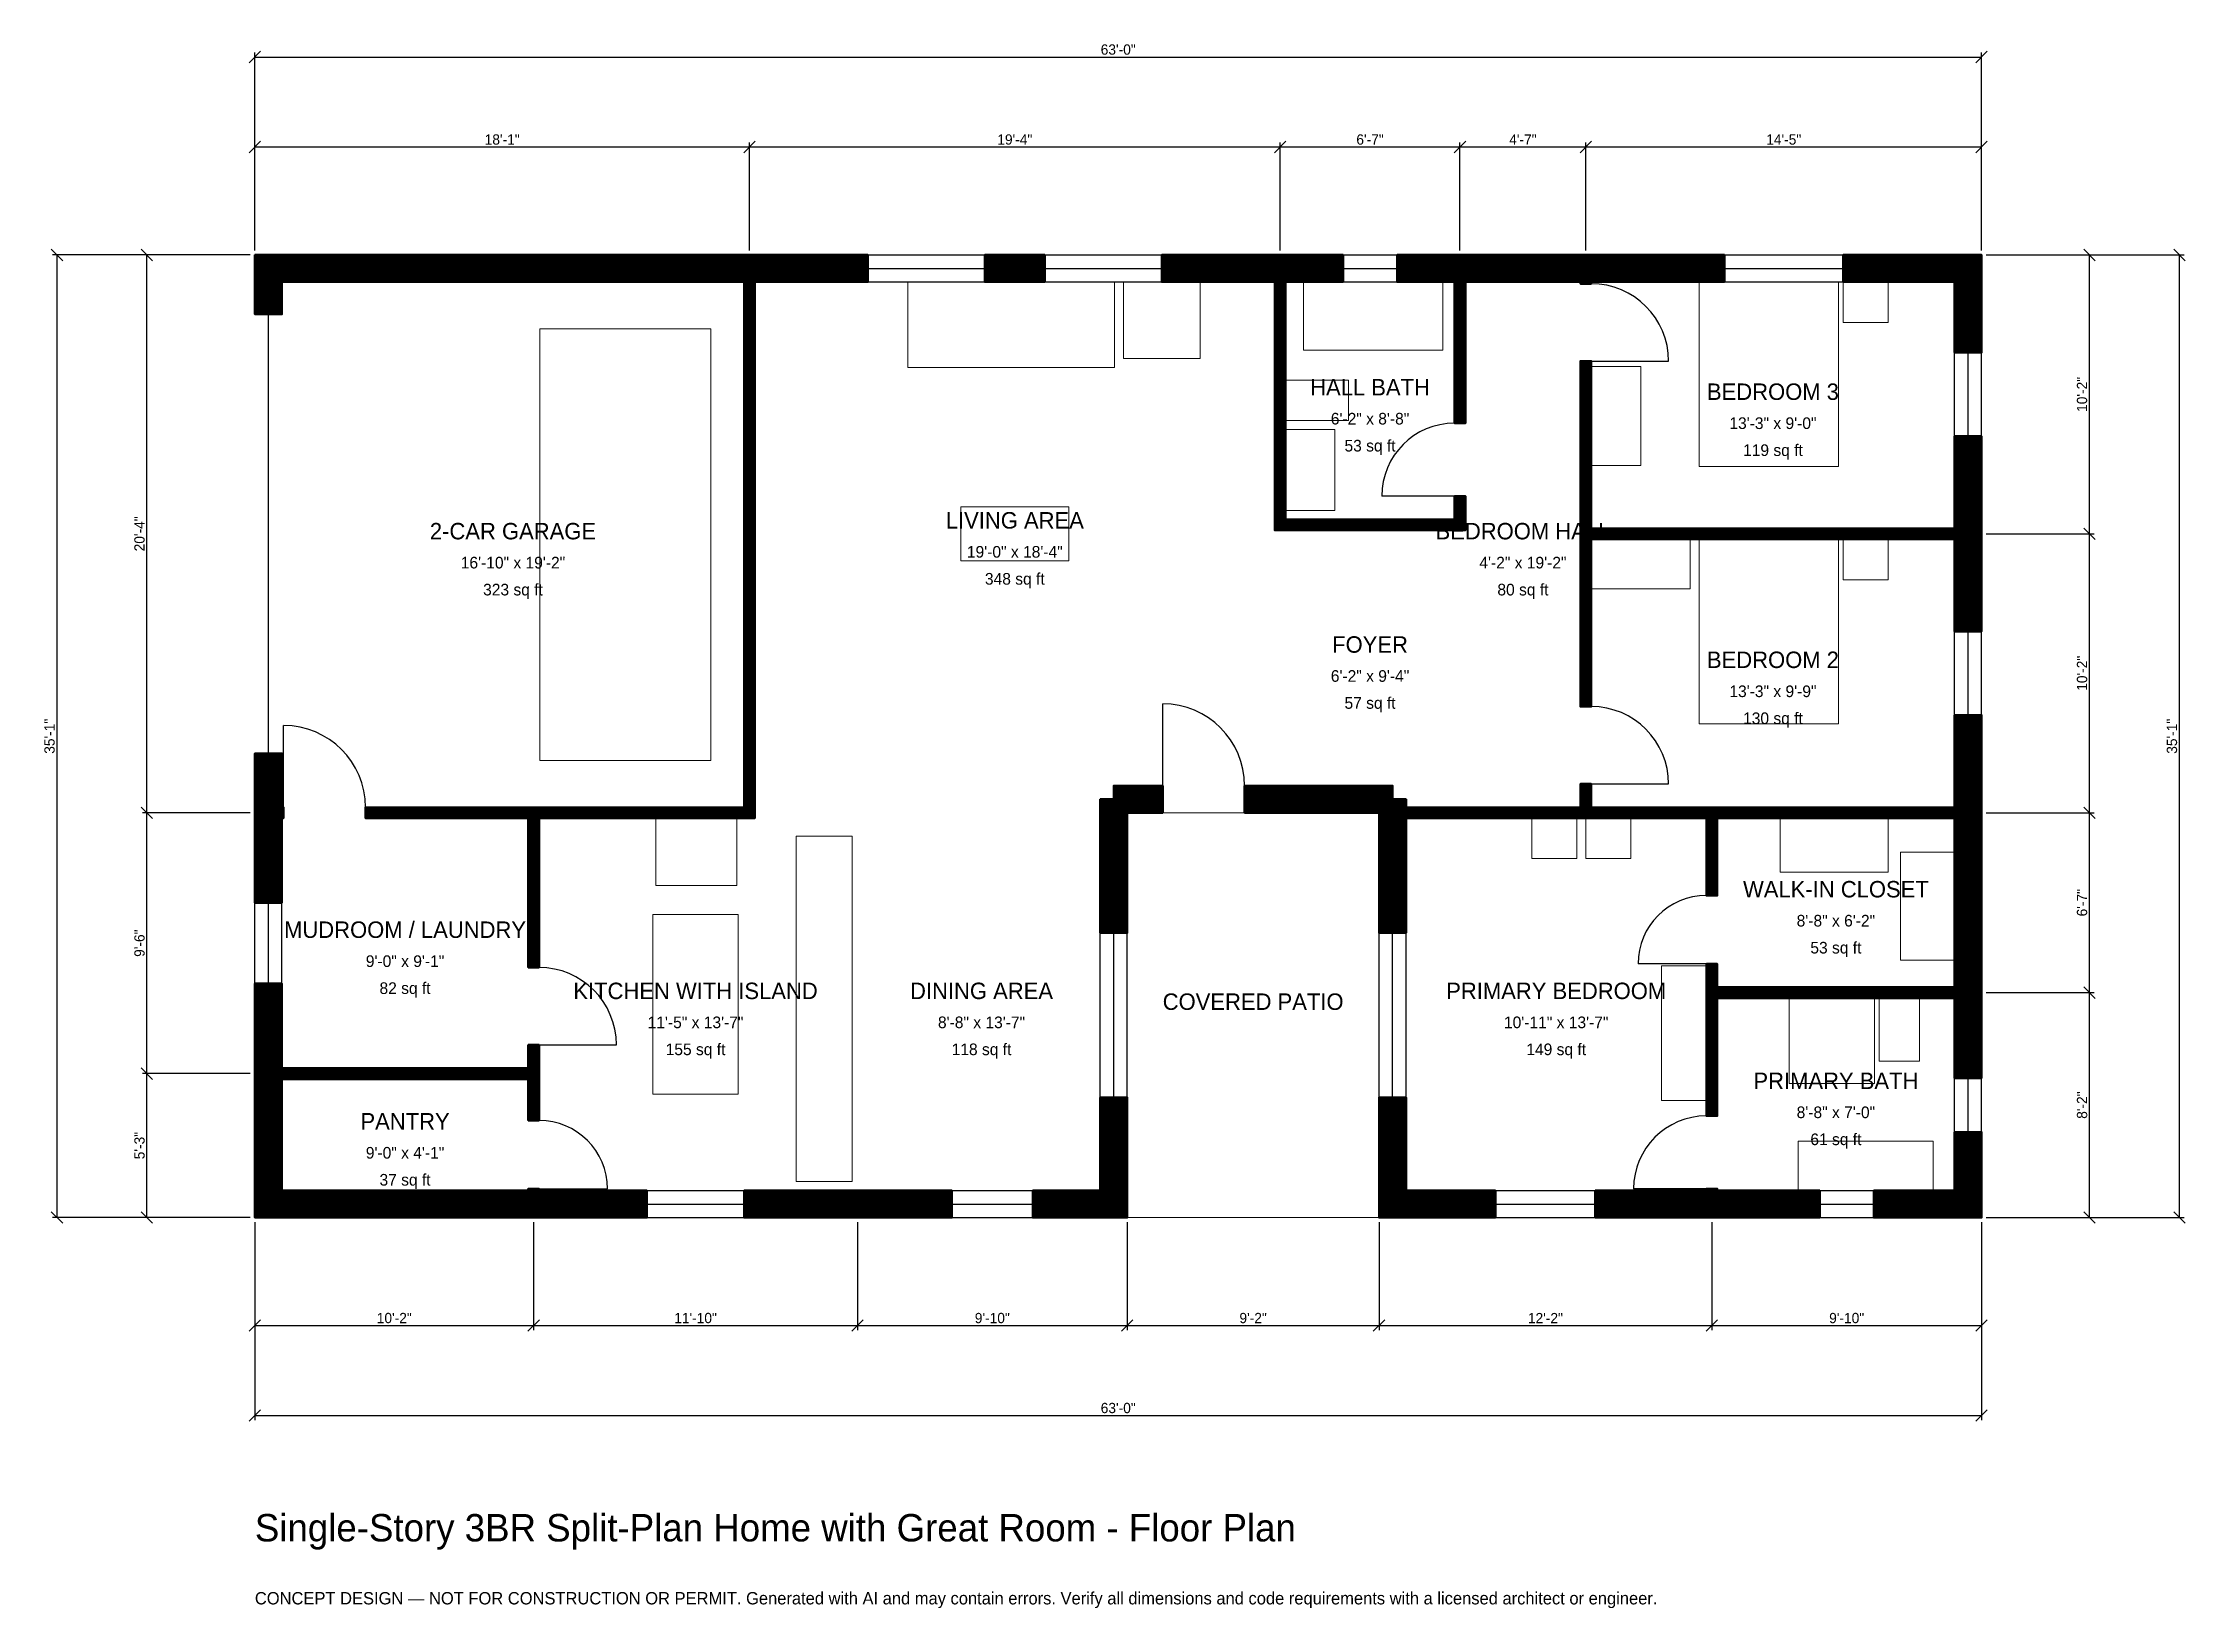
# Model space of a CAD drawing. Header units: inches. Extents: x -93 to 845, y -171 to 514.
import ezdxf
from ezdxf.enums import TextEntityAlignment as Align

# ---------------------------------------------------------------- set-up
doc = ezdxf.new("R2010")
doc.units = ezdxf.units.IN
doc.header["$MEASUREMENT"] = 0
doc.linetypes.add('DASHED', pattern=[0.6, 0.5, -0.1])
for name, color, linetype, lineweight in [('A-ANNO-DIMS', 1, 'Continuous', 13), ('A-ANNO-TEXT', 7, 'Continuous', 18), ('A-AREA-IDEN', 7, 'Continuous', 18), ('A-DOOR', 2, 'Continuous', 25), ('A-FLOR-FIXT', 9, 'Continuous', 13), ('A-FURN', 9, 'Continuous', 13), ('A-GLAZ', 4, 'Continuous', 25), ('A-SITE-PAVE', 8, 'Continuous', 13), ('A-WALL', 7, 'Continuous', 50), ('A-WALL-PATT', 8, 'Continuous', 13)]:
    doc.layers.add(name, color=color, linetype=linetype, lineweight=lineweight)
doc.dimstyles.new('PLAN', dxfattribs={"dimtxt": 4.5, "dimasz": 3, "dimexe": 2, "dimexo": 2, "dimgap": 1, "dimtad": 1, "dimdec": 0, "dimlunit": 4, "dimtsz": 2.5, "dimcen": 2.5, "dimclrd": 1, "dimclre": 1, "dimazin": 3, "dimtfac": 1, "dimtmove": 0, "dimatfit": 3})

msp = doc.modelspace()

# ---------------------------------------------------------------- hatches: boundary and pattern name
at = {"layer": 'A-WALL-PATT'}
h = msp.add_hatch(dxfattribs=at)
h.set_pattern_fill('ANSI31', color=8, scale=0.8)
h.paths.add_polyline_path([(433.2677, 177.1654), (433.2677, 188.9764), (442.9134, 188.9764), (454.7244, 188.9764), (498.0315, 188.9764), (498.0315, 183.0709), (503.937, 183.0709), (503.937, 179.5276), (525.1968, 179.5276), (529.9213, 179.5276), (580.315, 179.5276), (580.315, 189.7638), (585.0394, 189.7638), (585.0394, 179.5276), (635.4331, 179.5276), (640.1575, 179.5276), (744.0945, 179.5276), (744.0945, 183.0709), (744.0945, 183.0709), (744.0945, 219.8819), (755.9055, 219.8819), (755.9055, 179.5276), (755.9056, 179.5276), (755.9056, 174.8031), (755.9055, 174.8031), (755.9055, 171.2598), (755.9055, 171.2598), (755.9055, 104.3307), (755.9055, 100.7874), (755.9056, 100.7874), (755.9056, 96.063), (755.9055, 96.063), (755.9055, 92.5197), (755.9055, 61.0236), (744.0945, 61.0236), (744.0945, 92.5197), (744.0945, 96.063), (640.1575, 96.063), (640.1575, 44.4882), (635.4331, 44.4882), (635.4331, 96.063), (635.4331, 100.7874), (635.4331, 111.0236), (640.1575, 111.0236), (640.1575, 100.7874), (744.0945, 100.7874), (744.0945, 104.3307), (744.0945, 174.8031), (640.1575, 174.8031), (640.1575, 140.9449), (635.4331, 140.9449), (635.4331, 174.8031), (585.0394, 174.8031), (580.315, 174.8031), (529.9213, 174.8031), (525.1968, 174.8031), (503.937, 174.8031), (503.937, 124.6063), (492.126, 124.6063), (492.126, 174.8031), (492.1259, 174.8031), (492.1259, 177.1653), (489.7638, 177.1653), (489.7638, 177.1654), (454.7244, 177.1654), (442.9134, 177.1654), (433.2677, 177.1654)])
h.paths.add_polyline_path([(381.8898, 177.1654), (381.8898, 124.6063), (370.0787, 124.6063), (370.0787, 183.0709), (375.9843, 183.0709), (375.9843, 188.9764), (397.4409, 188.9764), (397.4409, 177.1654), (381.8898, 177.1654)])
h.paths.add_polyline_path([(381.8898, 11.811), (381.8898, 11.811), (381.8898, 0), (381.8898, 0), (381.8898, 0), (381.8898, 0), (370.0787, 0), (370.0787, 0), (340.5512, 0), (340.5512, 11.811), (370.0787, 11.811), (370.0787, 52.5591), (381.8898, 52.5591), (381.8898, 11.811)])
h.paths.add_polyline_path([(269.685, 0), (257.874, 0), (214.1732, 0), (214.1732, 11.811), (257.874, 11.811), (269.685, 11.811), (305.1181, 11.811), (305.1181, 0), (269.685, 0)])
h.paths.add_polyline_path([(127.9528, 0), (124.4094, 0), (124.4094, 0), (119.685, 0), (119.685, 0), (116.1417, 0), (11.811, 0), (11.811, 0), (0, 0), (0, 0), (0, 0), (0, 0), (0, 11.811), (0, 11.811), (0, 57.0866), (0, 60.6299), (0, 60.6299), (0, 65.3543), (0, 65.3543), (0, 68.8976), (0, 102.3622), (11.811, 102.3622), (11.811, 68.8976), (11.811, 65.3543), (119.685, 65.3543), (119.685, 75.5906), (124.4094, 75.5906), (124.4094, 65.3543), (124.4094, 60.6299), (124.4094, 42.5197), (119.685, 42.5197), (119.685, 60.6299), (11.811, 60.6299), (11.811, 57.0866), (11.811, 11.811), (116.1417, 11.811), (119.685, 11.811), (119.685, 12.5984), (124.4094, 12.5984), (124.4094, 11.811), (127.9528, 11.811), (171.6535, 11.811), (171.6535, 0), (127.9528, 0)])
h.paths.add_polyline_path([(0, 171.2598), (0, 174.8031), (0, 174.8031), (0, 179.5276), (0, 179.5276), (0, 183.0709), (0, 203.1496), (11.811, 203.1496), (11.811, 183.0709), (11.811, 179.5276), (12.5984, 179.5276), (12.5984, 174.8031), (11.811, 174.8031), (11.811, 171.2598), (11.811, 137.7953), (0, 137.7953), (0, 171.2598)])
h.paths.add_polyline_path([(0, 409.4488), (0, 409.4488), (0, 421.2598), (0, 421.2598), (0, 421.2599), (11.811, 421.2599), (11.811, 421.2598), (210.6299, 421.2598), (214.1732, 421.2598), (214.1732, 421.2599), (218.8976, 421.2599), (218.8976, 421.2598), (222.4409, 421.2598), (268.3727, 421.2598), (268.3727, 409.4488), (222.4409, 409.4488), (218.8976, 409.4488), (218.8976, 179.5276), (218.8976, 174.8031), (214.1732, 174.8031), (124.4094, 174.8031), (124.4094, 109.4488), (119.685, 109.4488), (119.685, 174.8031), (48.4252, 174.8031), (48.4252, 179.5276), (119.685, 179.5276), (124.4094, 179.5276), (214.1732, 179.5276), (214.1732, 409.4488), (210.6299, 409.4488), (11.811, 409.4488), (11.811, 395.2756), (0, 395.2756), (0, 409.4488)])
h.paths.add_polyline_path([(345.8005, 421.2598), (345.8005, 409.4488), (319.5538, 409.4488), (319.5538, 421.2598), (345.8005, 421.2598)])
h.paths.add_polyline_path([(442.9134, 421.2598), (446.4567, 421.2598), (446.4567, 421.2599), (451.1811, 421.2599), (451.1811, 421.2598), (454.7244, 421.2598), (476.378, 421.2598), (476.378, 409.4488), (454.7244, 409.4488), (451.1811, 409.4488), (451.1811, 305.5118), (525.1968, 305.5118), (525.1968, 315.748), (529.9213, 315.748), (529.9213, 305.5118), (529.9213, 300.7874), (525.1968, 300.7874), (451.1811, 300.7874), (446.4567, 300.7874), (446.4567, 305.5118), (446.4567, 409.4488), (442.9134, 409.4488), (396.9816, 409.4488), (396.9816, 421.2598), (442.9134, 421.2598)])
h.paths.add_polyline_path([(521.6535, 421.2598), (525.1968, 421.2598), (525.1968, 421.2599), (529.9213, 421.2599), (529.9213, 421.2598), (533.4646, 421.2598), (576.7717, 421.2598), (580.315, 421.2598), (580.315, 421.2599), (585.0394, 421.2599), (585.0394, 421.2598), (588.5827, 421.2598), (643.3071, 421.2598), (643.3071, 409.4488), (588.5827, 409.4488), (585.0394, 409.4488), (585.0394, 408.6614), (580.315, 408.6614), (580.315, 409.4488), (576.7717, 409.4488), (533.4646, 409.4488), (529.9213, 409.4488), (529.9213, 347.6378), (525.1968, 347.6378), (525.1968, 409.4488), (521.6535, 409.4488), (500, 409.4488), (500, 421.2598), (521.6535, 421.2598)])
h.paths.add_polyline_path([(744.0945, 421.2598), (744.0945, 421.2599), (755.9055, 421.2599), (755.9055, 421.2598), (755.9056, 421.2598), (755.9056, 409.4488), (755.9055, 409.4488), (755.9055, 378.5433), (744.0945, 378.5433), (744.0945, 409.4488), (695.2756, 409.4488), (695.2756, 421.2598), (744.0945, 421.2598)])
h.paths.add_polyline_path([(755.9055, 305.1181), (755.9055, 301.5748), (755.9056, 301.5748), (755.9056, 296.8504), (755.9055, 296.8504), (755.9055, 293.3071), (755.9055, 256.4961), (744.0945, 256.4961), (744.0945, 293.3071), (744.0945, 296.8504), (585.0394, 296.8504), (585.0394, 223.622), (580.315, 223.622), (580.315, 296.8504), (580.315, 301.5748), (580.315, 374.8031), (585.0394, 374.8031), (585.0394, 301.5748), (744.0945, 301.5748), (744.0945, 305.1181), (744.0945, 341.9291), (755.9055, 341.9291), (755.9055, 305.1181)])
h.paths.add_polyline_path([(755.9055, 11.811), (755.9056, 11.811), (755.9056, 0), (755.9055, 0), (755.9055, 0), (744.0945, 0), (744.0945, 0), (708.6614, 0), (708.6614, 11.811), (744.0945, 11.811), (744.0945, 37.4016), (755.9055, 37.4016), (755.9055, 11.811)])
h.paths.add_polyline_path([(643.7008, 0), (640.1575, 0), (640.1575, 0), (635.4331, 0), (635.4331, 0), (631.8898, 0), (586.811, 0), (586.811, 11.811), (631.8898, 11.811), (635.4331, 11.811), (635.4331, 12.5984), (640.1575, 12.5984), (640.1575, 11.811), (643.7008, 11.811), (685.0394, 11.811), (685.0394, 0), (643.7008, 0)])
h.paths.add_polyline_path([(503.937, 0), (503.937, 0), (492.126, 0), (492.126, 0), (492.1259, 0), (492.1259, 11.811), (492.126, 11.811), (492.126, 52.5591), (503.937, 52.5591), (503.937, 11.811), (543.1102, 11.811), (543.1102, 0), (503.937, 0)])

# ---------------------------------------------------------------- linework, layer by layer
at = {"layer": 'A-DOOR', "linetype": 'DASHED'}
msp.add_line((5.9055, 203.1496), (5.9055, 395.2756), dxfattribs=at)
at = {"layer": 'A-DOOR'}
for p, q in [((585.0394, 374.8031), (618.8976, 374.8031)), ((525.1968, 315.748), (493.3071, 315.748)), ((397.4409, 188.9764), (397.4409, 224.8031)), ((12.5984, 179.5276), (12.5984, 215.3543)), ((585.0394, 189.7638), (618.8976, 189.7638)), ((635.4331, 111.0236), (605.5118, 111.0236)), ((124.4094, 75.5906), (158.2677, 75.5906)), ((124.4094, 12.5984), (154.3307, 12.5984)), ((635.4331, 12.5984), (603.5433, 12.5984))]:
    msp.add_line(p, q, dxfattribs=at)
for centre, radius, start, end in [((585.0394, 374.8031), 33.8583, 0, 90), ((525.1968, 315.748), 31.8898, 90, 180), ((397.4409, 188.9764), 35.8268, 0, 90), ((585.0394, 189.7638), 33.8583, 0, 90), ((12.5984, 179.5276), 35.8268, 0, 90), ((635.4331, 111.0236), 29.9213, 90, 180), ((124.4094, 75.5906), 33.8583, 0, 90), ((124.4094, 12.5984), 29.9213, 0, 90), ((635.4331, 12.5984), 31.8898, 90, 180)]:
    msp.add_arc(centre, radius, start, end, dxfattribs=at)
at = {"layer": 'A-FLOR-FIXT'}
for points in [[(459.0551, 379.5276), (520.0787, 379.5276), (520.0787, 409.4488), (459.0551, 409.4488)], [(451.1811, 348.8189), (478.7402, 348.8189), (478.7402, 366.5354), (451.1811, 366.5354)], [(451.1811, 309.4488), (472.8346, 309.4488), (472.8346, 344.8819), (451.1811, 344.8819)], [(237.0079, 15.748), (261.4173, 15.748), (261.4173, 166.9291), (237.0079, 166.9291)], [(174.2126, 53.937), (211.6142, 53.937), (211.6142, 132.6772), (174.2126, 132.6772)], [(671.6535, 58.6614), (709.0551, 58.6614), (709.0551, 96.063), (671.6535, 96.063)], [(711.0236, 68.5039), (728.7402, 68.5039), (728.7402, 96.063), (711.0236, 96.063)], [(675.5906, 11.811), (734.6457, 11.811), (734.6457, 33.4646), (675.5906, 33.4646)]]:
    msp.add_lwpolyline(points, close=True, dxfattribs=at)
at = {"layer": 'A-FURN'}
for points in [[(285.8268, 372.0472), (376.378, 372.0472), (376.378, 409.4488), (285.8268, 409.4488)], [(380.315, 375.9843), (413.7795, 375.9843), (413.7795, 409.4488), (380.315, 409.4488)], [(632.2835, 328.7402), (693.3071, 328.7402), (693.3071, 409.4488), (632.2835, 409.4488)], [(695.2756, 391.7323), (714.9606, 391.7323), (714.9606, 409.4488), (695.2756, 409.4488)], [(124.8031, 200), (199.6063, 200), (199.6063, 388.9764), (124.8031, 388.9764)], [(585.0394, 329.1339), (606.6929, 329.1339), (606.6929, 372.4409), (585.0394, 372.4409)], [(309.0551, 287.4016), (356.2992, 287.4016), (356.2992, 311.0236), (309.0551, 311.0236)], [(585.0394, 275.1969), (628.3465, 275.1969), (628.3465, 296.8504), (585.0394, 296.8504)], [(632.2835, 216.1417), (693.3071, 216.1417), (693.3071, 296.8504), (632.2835, 296.8504)], [(695.2756, 279.1339), (714.9606, 279.1339), (714.9606, 296.8504), (695.2756, 296.8504)], [(175.5906, 145.2756), (211.0236, 145.2756), (211.0236, 174.8031), (175.5906, 174.8031)], [(559.0551, 157.0866), (578.7402, 157.0866), (578.7402, 174.8031), (559.0551, 174.8031)], [(582.6772, 157.0866), (602.3622, 157.0866), (602.3622, 174.8031), (582.6772, 174.8031)], [(667.7165, 151.1811), (714.9606, 151.1811), (714.9606, 174.8031), (667.7165, 174.8031)], [(720.4724, 112.5984), (744.0945, 112.5984), (744.0945, 159.8425), (720.4724, 159.8425)], [(615.748, 51.1811), (635.4331, 51.1811), (635.4331, 110.2362), (615.748, 110.2362)]]:
    msp.add_lwpolyline(points, close=True, dxfattribs=at)
at = {"layer": 'A-GLAZ'}
for p, q in [((268.3727, 421.2598), (319.5538, 421.2598)), ((268.3727, 415.3543), (319.5538, 415.3543)), ((345.8005, 421.2598), (396.9816, 421.2598)), ((345.8005, 415.3543), (396.9816, 415.3543)), ((476.378, 421.2598), (500, 421.2598)), ((476.378, 415.3543), (500, 415.3543)), ((643.3071, 421.2598), (695.2756, 421.2598)), ((643.3071, 415.3543), (695.2756, 415.3543)), ((268.3727, 409.4488), (319.5538, 409.4488)), ((345.8005, 409.4488), (396.9816, 409.4488)), ((476.378, 409.4488), (500, 409.4488)), ((643.3071, 409.4488), (695.2756, 409.4488)), ((744.0945, 341.9291), (744.0945, 378.5433)), ((750, 341.9291), (750, 378.5433)), ((755.9055, 341.9291), (755.9055, 378.5433)), ((744.0945, 219.8819), (744.0945, 256.4961)), ((750, 219.8819), (750, 256.4961)), ((755.9055, 219.8819), (755.9055, 256.4961)), ((0, 102.3622), (0, 137.7953)), ((5.9055, 102.3622), (5.9055, 137.7953)), ((11.811, 102.3622), (11.811, 137.7953)), ((370.0787, 52.5591), (370.0787, 124.6063)), ((375.9843, 52.5591), (375.9843, 124.6063)), ((381.8898, 52.5591), (381.8898, 124.6063)), ((492.126, 52.5591), (492.126, 124.6063)), ((498.0315, 52.5591), (498.0315, 124.6063)), ((503.937, 52.5591), (503.937, 124.6063)), ((744.0945, 37.4016), (744.0945, 61.0236)), ((750, 37.4016), (750, 61.0236)), ((755.9055, 37.4016), (755.9055, 61.0236)), ((171.6535, 11.811), (214.1732, 11.811)), ((305.1181, 11.811), (340.5512, 11.811)), ((543.1102, 11.811), (586.811, 11.811)), ((685.0394, 11.811), (708.6614, 11.811)), ((171.6535, 5.9055), (214.1732, 5.9055)), ((171.6535, 0), (214.1732, 0)), ((305.1181, 5.9055), (340.5512, 5.9055)), ((305.1181, 0), (340.5512, 0)), ((543.1102, 5.9055), (586.811, 5.9055)), ((543.1102, 0), (586.811, 0)), ((685.0394, 5.9055), (708.6614, 5.9055)), ((685.0394, 0), (708.6614, 0))]:
    msp.add_line(p, q, dxfattribs=at)
at = {"layer": 'A-SITE-PAVE', "linetype": 'DASHED'}
msp.add_lwpolyline([(381.8898, 0), (492.126, 0), (492.126, 177.1654), (381.8898, 177.1654)], close=True, dxfattribs=at)
at = {"layer": 'A-WALL'}
for points in [[(0, 409.4488), (0, 409.4488), (0, 421.2598), (0, 421.2598), (0, 421.2599), (11.811, 421.2599), (11.811, 421.2598), (210.6299, 421.2598), (214.1732, 421.2598), (214.1732, 421.2599), (218.8976, 421.2599), (218.8976, 421.2598), (222.4409, 421.2598), (268.3727, 421.2598), (268.3727, 409.4488), (222.4409, 409.4488), (218.8976, 409.4488), (218.8976, 179.5276), (218.8976, 174.8031), (214.1732, 174.8031), (124.4094, 174.8031), (124.4094, 109.4488), (119.685, 109.4488), (119.685, 174.8031), (48.4252, 174.8031), (48.4252, 179.5276), (119.685, 179.5276), (124.4094, 179.5276), (214.1732, 179.5276), (214.1732, 409.4488), (210.6299, 409.4488), (11.811, 409.4488), (11.811, 395.2756), (0, 395.2756), (0, 409.4488)], [(345.8005, 421.2598), (345.8005, 409.4488), (319.5538, 409.4488), (319.5538, 421.2598), (345.8005, 421.2598)], [(442.9134, 421.2598), (446.4567, 421.2598), (446.4567, 421.2599), (451.1811, 421.2599), (451.1811, 421.2598), (454.7244, 421.2598), (476.378, 421.2598), (476.378, 409.4488), (454.7244, 409.4488), (451.1811, 409.4488), (451.1811, 305.5118), (525.1968, 305.5118), (525.1968, 315.748), (529.9213, 315.748), (529.9213, 305.5118), (529.9213, 300.7874), (525.1968, 300.7874), (451.1811, 300.7874), (446.4567, 300.7874), (446.4567, 305.5118), (446.4567, 409.4488), (442.9134, 409.4488), (396.9816, 409.4488), (396.9816, 421.2598), (442.9134, 421.2598)], [(521.6535, 421.2598), (525.1968, 421.2598), (525.1968, 421.2599), (529.9213, 421.2599), (529.9213, 421.2598), (533.4646, 421.2598), (576.7717, 421.2598), (580.315, 421.2598), (580.315, 421.2599), (585.0394, 421.2599), (585.0394, 421.2598), (588.5827, 421.2598), (643.3071, 421.2598), (643.3071, 409.4488), (588.5827, 409.4488), (585.0394, 409.4488), (585.0394, 408.6614), (580.315, 408.6614), (580.315, 409.4488), (576.7717, 409.4488), (533.4646, 409.4488), (529.9213, 409.4488), (529.9213, 347.6378), (525.1968, 347.6378), (525.1968, 409.4488), (521.6535, 409.4488), (500, 409.4488), (500, 421.2598), (521.6535, 421.2598)], [(744.0945, 421.2598), (744.0945, 421.2599), (755.9055, 421.2599), (755.9055, 421.2598), (755.9056, 421.2598), (755.9056, 409.4488), (755.9055, 409.4488), (755.9055, 378.5433), (744.0945, 378.5433), (744.0945, 409.4488), (695.2756, 409.4488), (695.2756, 421.2598), (744.0945, 421.2598)], [(755.9055, 305.1181), (755.9055, 301.5748), (755.9056, 301.5748), (755.9056, 296.8504), (755.9055, 296.8504), (755.9055, 293.3071), (755.9055, 256.4961), (744.0945, 256.4961), (744.0945, 293.3071), (744.0945, 296.8504), (585.0394, 296.8504), (585.0394, 223.622), (580.315, 223.622), (580.315, 296.8504), (580.315, 301.5748), (580.315, 374.8031), (585.0394, 374.8031), (585.0394, 301.5748), (744.0945, 301.5748), (744.0945, 305.1181), (744.0945, 341.9291), (755.9055, 341.9291), (755.9055, 305.1181)], [(433.2677, 177.1654), (433.2677, 188.9764), (442.9134, 188.9764), (454.7244, 188.9764), (498.0315, 188.9764), (498.0315, 183.0709), (503.937, 183.0709), (503.937, 179.5276), (525.1968, 179.5276), (529.9213, 179.5276), (580.315, 179.5276), (580.315, 189.7638), (585.0394, 189.7638), (585.0394, 179.5276), (635.4331, 179.5276), (640.1575, 179.5276), (744.0945, 179.5276), (744.0945, 183.0709), (744.0945, 183.0709), (744.0945, 219.8819), (755.9055, 219.8819), (755.9055, 179.5276), (755.9056, 179.5276), (755.9056, 174.8031), (755.9055, 174.8031), (755.9055, 171.2598), (755.9055, 171.2598), (755.9055, 104.3307), (755.9055, 100.7874), (755.9056, 100.7874), (755.9056, 96.063), (755.9055, 96.063), (755.9055, 92.5197), (755.9055, 61.0236), (744.0945, 61.0236), (744.0945, 92.5197), (744.0945, 96.063), (640.1575, 96.063), (640.1575, 44.4882), (635.4331, 44.4882), (635.4331, 96.063), (635.4331, 100.7874), (635.4331, 111.0236), (640.1575, 111.0236), (640.1575, 100.7874), (744.0945, 100.7874), (744.0945, 104.3307), (744.0945, 174.8031), (640.1575, 174.8031), (640.1575, 140.9449), (635.4331, 140.9449), (635.4331, 174.8031), (585.0394, 174.8031), (580.315, 174.8031), (529.9213, 174.8031), (525.1968, 174.8031), (503.937, 174.8031), (503.937, 124.6063), (492.126, 124.6063), (492.126, 174.8031), (492.1259, 174.8031), (492.1259, 177.1653), (489.7638, 177.1653), (489.7638, 177.1654), (454.7244, 177.1654), (442.9134, 177.1654), (433.2677, 177.1654)], [(0, 171.2598), (0, 174.8031), (0, 174.8031), (0, 179.5276), (0, 179.5276), (0, 183.0709), (0, 203.1496), (11.811, 203.1496), (11.811, 183.0709), (11.811, 179.5276), (12.5984, 179.5276), (12.5984, 174.8031), (11.811, 174.8031), (11.811, 171.2598), (11.811, 137.7953), (0, 137.7953), (0, 171.2598)], [(381.8898, 177.1654), (381.8898, 124.6063), (370.0787, 124.6063), (370.0787, 183.0709), (375.9843, 183.0709), (375.9843, 188.9764), (397.4409, 188.9764), (397.4409, 177.1654), (381.8898, 177.1654)], [(127.9528, 0), (124.4094, 0), (124.4094, 0), (119.685, 0), (119.685, 0), (116.1417, 0), (11.811, 0), (11.811, 0), (0, 0), (0, 0), (0, 0), (0, 0), (0, 11.811), (0, 11.811), (0, 57.0866), (0, 60.6299), (0, 60.6299), (0, 65.3543), (0, 65.3543), (0, 68.8976), (0, 102.3622), (11.811, 102.3622), (11.811, 68.8976), (11.811, 65.3543), (119.685, 65.3543), (119.685, 75.5906), (124.4094, 75.5906), (124.4094, 65.3543), (124.4094, 60.6299), (124.4094, 42.5197), (119.685, 42.5197), (119.685, 60.6299), (11.811, 60.6299), (11.811, 57.0866), (11.811, 11.811), (116.1417, 11.811), (119.685, 11.811), (119.685, 12.5984), (124.4094, 12.5984), (124.4094, 11.811), (127.9528, 11.811), (171.6535, 11.811), (171.6535, 0), (127.9528, 0)], [(381.8898, 11.811), (381.8898, 11.811), (381.8898, 0), (381.8898, 0), (381.8898, 0), (381.8898, 0), (370.0787, 0), (370.0787, 0), (340.5512, 0), (340.5512, 11.811), (370.0787, 11.811), (370.0787, 52.5591), (381.8898, 52.5591), (381.8898, 11.811)], [(503.937, 0), (503.937, 0), (492.126, 0), (492.126, 0), (492.1259, 0), (492.1259, 11.811), (492.126, 11.811), (492.126, 52.5591), (503.937, 52.5591), (503.937, 11.811), (543.1102, 11.811), (543.1102, 0), (503.937, 0)], [(755.9055, 11.811), (755.9056, 11.811), (755.9056, 0), (755.9055, 0), (755.9055, 0), (744.0945, 0), (744.0945, 0), (708.6614, 0), (708.6614, 11.811), (744.0945, 11.811), (744.0945, 37.4016), (755.9055, 37.4016), (755.9055, 11.811)], [(269.685, 0), (257.874, 0), (214.1732, 0), (214.1732, 11.811), (257.874, 11.811), (269.685, 11.811), (305.1181, 11.811), (305.1181, 0), (269.685, 0)], [(643.7008, 0), (640.1575, 0), (640.1575, 0), (635.4331, 0), (635.4331, 0), (631.8898, 0), (586.811, 0), (586.811, 11.811), (631.8898, 11.811), (635.4331, 11.811), (635.4331, 12.5984), (640.1575, 12.5984), (640.1575, 11.811), (643.7008, 11.811), (685.0394, 11.811), (685.0394, 0), (643.7008, 0)]]:
    msp.add_lwpolyline(points, close=True, dxfattribs=at)

# ---------------------------------------------------------------- texts
at = {"layer": 'A-ANNO-TEXT'}
for s, height, p in [('Single-Story 3BR Split-Plan Home with Great Room - Floor Plan', 12, (0, -141.7323)), ('CONCEPT DESIGN — NOT FOR CONSTRUCTION OR PERMIT. Generated with AI and may contain errors. Verify all dimensions and code requirements with a licensed architect or engineer.', 5.4, (0, -169.2913))]:
    msp.add_text(s, height=height, dxfattribs=at).set_placement(p)
at = {"layer": 'A-AREA-IDEN'}
for s, height, p in [('HALL BATH', 7.2, (488.189, 363.3858)), ('BEDROOM 3', 7.2, (664.5669, 361.4173)), ('6\'-2" x 8\'-8"', 5.1, (488.189, 349.6063)), ('13\'-3" x 9\'-0"', 5.1, (664.5669, 347.6378)), ('53 sq ft', 5.1, (488.189, 337.7953)), ('119 sq ft', 5.1, (664.5669, 335.8268)), ('2-CAR GARAGE', 7.2, (112.9921, 300.3937)), ('LIVING AREA', 7.2, (332.6772, 305.1181)), ('BEDROOM HALL', 7.2, (555.1181, 300.3937)), ('19\'-0" x 18\'-4"', 5.1, (332.6772, 291.3386)), ('16\'-10" x 19\'-2"', 5.1, (112.9921, 286.6142)), ('348 sq ft', 5.1, (332.6772, 279.5276)), ('4\'-2" x 19\'-2"', 5.1, (555.1181, 286.6142)), ('323 sq ft', 5.1, (112.9921, 274.8031)), ('80 sq ft', 5.1, (555.1181, 274.8031)), ('FOYER', 7.2, (488.189, 250.7874)), ('BEDROOM 2', 7.2, (664.5669, 244.0945)), ('6\'-2" x 9\'-4"', 5.1, (488.189, 237.0079)), ('57 sq ft', 5.1, (488.189, 225.1969)), ('13\'-3" x 9\'-9"', 5.1, (664.5669, 230.315)), ('130 sq ft', 5.1, (664.5669, 218.5039)), ('WALK-IN CLOSET', 7.2, (692.126, 143.7008)), ('8\'-8" x 6\'-2"', 5.1, (692.126, 129.9213)), ('MUDROOM / LAUNDRY', 7.2, (65.748, 125.9843)), ('9\'-0" x 9\'-1"', 5.1, (65.748, 112.2047)), ('53 sq ft', 5.1, (692.126, 118.1102)), ('82 sq ft', 5.1, (65.748, 100.3937)), ('KITCHEN WITH ISLAND', 7.2, (192.9134, 99.2126)), ('DINING AREA', 7.2, (318.1102, 99.2126)), ('COVERED PATIO', 7.2, (437.0079, 94.4882)), ('PRIMARY BEDROOM', 7.2, (569.685, 99.2126)), ('11\'-5" x 13\'-7"', 5.1, (192.9134, 85.4331)), ('8\'-8" x 13\'-7"', 5.1, (318.1102, 85.4331)), ('10\'-11" x 13\'-7"', 5.1, (569.685, 85.4331)), ('155 sq ft', 5.1, (192.9134, 73.622)), ('118 sq ft', 5.1, (318.1102, 73.622)), ('149 sq ft', 5.1, (569.685, 73.622)), ('PRIMARY BATH', 7.2, (692.126, 59.8425)), ('8\'-8" x 7\'-0"', 5.1, (692.126, 46.063)), ('PANTRY', 7.2, (65.748, 42.126)), ('9\'-0" x 4\'-1"', 5.1, (65.748, 28.3465)), ('61 sq ft', 5.1, (692.126, 34.252)), ('37 sq ft', 5.1, (65.748, 16.5354))]:
    msp.add_text(s, height=height, dxfattribs=at).set_placement(p, align=Align.MIDDLE_CENTER)

# ---------------------------------------------------------------- dimensions: what is measured, and where the dimension line sits
at = {"layer": 'A-ANNO-DIMS'}
for base, p1, p2, text in [((0, 507.874), (0, 421.2598), (755.9055, 421.2598), '63\'-0"'), ((0, 468.5039), (0, 421.2598), (216.5354, 421.2598), '18\'-1"'), ((216.5354, 468.5039), (216.5354, 421.2598), (448.8189, 421.2598), '19\'-4"'), ((448.8189, 468.5039), (448.8189, 421.2598), (527.5591, 421.2598), '6\'-7"'), ((527.5591, 468.5039), (527.5591, 421.2598), (582.6772, 421.2598), '4\'-7"'), ((582.6772, 468.5039), (582.6772, 421.2598), (755.9055, 421.2598), '14\'-5"'), ((0, -47.2441), (0, 0), (122.0472, 0), '10\'-2"'), ((0, -86.6142), (0, 0), (755.9055, 0), '63\'-0"'), ((122.0472, -47.2441), (122.0472, 0), (263.7795, 0), '11\'-10"'), ((263.7795, -47.2441), (263.7795, 0), (381.8898, 0), '9\'-10"'), ((381.8898, -47.2441), (381.8898, 0), (492.126, 0), '9\'-2"'), ((492.126, -47.2441), (492.126, 0), (637.7953, 0), '12\'-2"'), ((637.7953, -47.2441), (637.7953, 0), (755.9055, 0), '9\'-10"')]:
    msp.add_linear_dim(base=base, p1=p1, p2=p2, text=text, dimstyle='PLAN', dxfattribs=at).render()
for base, p1, p2, text in [((-86.6142, 0), (0, 0), (0, 421.2598), '35\'-1"'), ((-47.2441, 177.1654), (0, 177.1654), (0, 421.2598), '20\'-4"'), ((803.1496, 299.2126), (755.9055, 299.2126), (755.9055, 421.2598), '10\'-2"'), ((842.5197, 0), (755.9055, 0), (755.9055, 421.2598), '35\'-1"'), ((803.1496, 177.1654), (755.9055, 177.1654), (755.9055, 299.2126), '10\'-2"'), ((-47.2441, 62.9921), (0, 62.9921), (0, 177.1654), '9\'-6"'), ((803.1496, 98.4252), (755.9055, 98.4252), (755.9055, 177.1654), '6\'-7"'), ((803.1496, 0), (755.9055, 0), (755.9055, 98.4252), '8\'-2"'), ((-47.2441, 0), (0, 0), (0, 62.9921), '5\'-3"')]:
    msp.add_linear_dim(base=base, p1=p1, p2=p2, angle=90, text=text, dimstyle='PLAN', dxfattribs=at).render()

doc.saveas('drawing.dxf')
